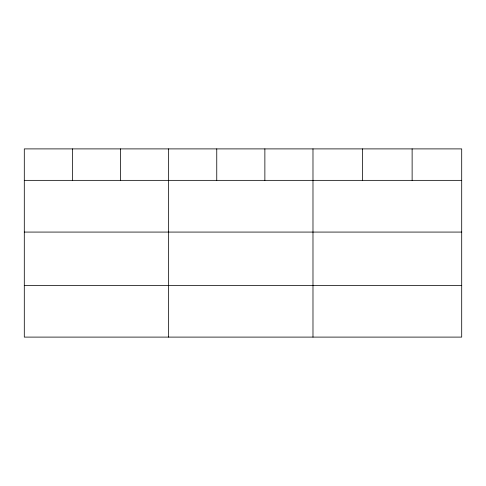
<?xml version="1.0" encoding="UTF-8"?>
<svg xmlns="http://www.w3.org/2000/svg" width="486" height="486" viewBox="0 0 486 486"><rect width="100%" height="100%" fill="white"/><g stroke="black" fill="none" stroke-linecap="round" stroke-linejoin="round"><path stroke-width="0.73" d="M461.7 232.077L461.7 148.898L24.3 148.898L24.3 337.102L461.7 337.102L461.7 232.077L24.3 232.077M24.3 180.355L461.7 180.355M24.3 285.373L461.7 285.373M412.128 148.898L412.128 180.355M362.556 148.898L362.556 180.355M312.984 148.898L312.984 337.102M264.87 148.898L264.87 180.355M216.756 148.898L216.756 180.355M168.642 148.898L168.642 337.102M120.528 148.898L120.528 180.355M72.414 148.898L72.414 180.355"/></g></svg>
